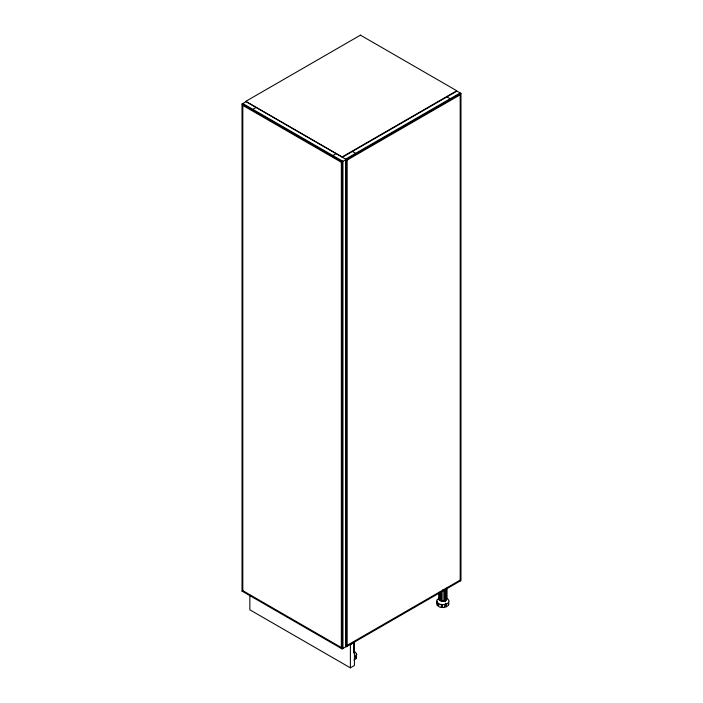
<?xml version="1.0" encoding="UTF-8"?>
<svg xmlns="http://www.w3.org/2000/svg" width="703" height="703" viewBox="0 0 703 703"><rect width="100%" height="100%" fill="white"/><g stroke="black" fill="none" stroke-linecap="round" stroke-linejoin="round"><path stroke-width="1.05" d="M353.996 641.611L354.215 653.122L354.215 641.69M356.289 653.764L356.272 658.201L356.289 656.435M436.967 603.692L436.967 601.03M440.192 592.093L440.043 600.529L439.173 599.782L439.173 592.506M440.043 600.529L440.043 592.225M442.89 589.791L442.89 601.214L441.352 601.039L441.352 591.689M445.737 589.105L445.737 600.529L444.428 601.039L444.428 589.606M445.737 600.529L446.915 598.886L446.915 588.499M440.298 600.714L445.482 601.513L445.57 598.886M436.967 601.645L436.967 605.248L438.013 605.968L438.013 603.297L438.698 603.772L438.698 606.443L439.744 607.155L441.343 607.313L441.66 604.475M439.173 597.998L439.173 599.782M354.215 653.122L354.54 641.83M355.323 656.795L356.843 654.423L355.384 652.076L353.504 651.461M356.272 655.539L355.894 658.79L354.013 660.126M441.352 601.039L441.502 591.557M439.041 598.438L436.958 599.87L436.967 602.366L439.744 604.264L443.997 604.694L447.723 603.446L449.191 601.109L447.714 598.771M438.004 599.378L438.69 598.903M242.017 103.991L342.15 161.804L346.175 159.484L346.175 646.602L342.15 648.931L242.017 591.118L242.017 103.991L246.032 101.671L346.377 159.599L460.983 93.429L460.983 580.546L346.377 646.725L345.568 646.259L345.568 159.133L460.184 92.963M243.625 103.991L242.816 104.457L242.816 591.575M252.869 109.334L256.085 107.471M332.897 155.539L336.122 153.676M342.352 157.279L456.968 91.109L460.983 93.429M342.15 160.873L341.342 161.339L341.342 648.465L342.15 647.999M341.948 161.918L341.342 162.27L242.816 105.388M347.177 160.064L460.184 94.817M242.017 591.118L242.816 590.652L341.342 647.533L342.15 647.068M347.177 645.328L460.184 580.089M350.393 667.85L354.417 665.53L354.417 642.314L350.393 644.633L350.393 667.85L249.855 609.809L249.855 595.028M444.349 606.214L445.386 605.863L446.326 606.803L448.277 605.459L448.646 602.207L448.646 604.87L448.637 603.112M354.242 651.33L354.54 652.217M444.428 601.039L442.89 601.214M441.66 606.25L442.723 606.355M440.192 600.406L441.502 600.907M443.725 600.634L445.482 601.513M459.375 93.429L460.184 93.894L460.184 581.012M446.915 96.909L450.131 98.772M352.405 151.47L355.621 153.333M346.377 158.667L347.177 159.133L347.177 646.259L346.377 645.793M242.816 103.526L342.959 161.339L342.959 648.465M446.607 588.349L446.607 599.782M446.387 588.27L446.387 599.694M446.326 606.803L446.326 604.141L445.289 604.483L445.289 607.146L443.997 607.585L442.398 607.427L442.398 604.756L441.343 604.65L441.343 607.313M445.509 589.017L445.509 600.45M445.386 603.2L445.386 605.863M444.375 589.457L444.375 600.88M439.437 592.48L439.437 599.747M439.129 592.629L439.129 598.859M346.377 159.599L346.377 646.725M342.15 161.804L342.15 648.931M360.446 35.15L245.83 101.32L342.15 156.927L456.765 90.757L360.446 35.15"/></g></svg>
